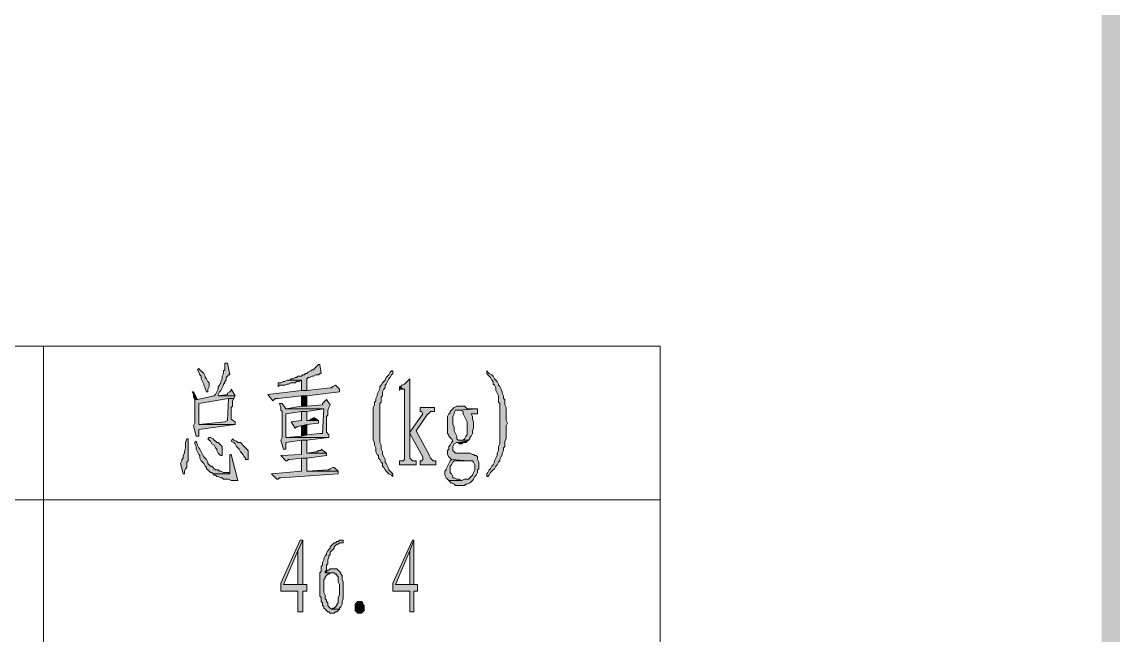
# Model space of a CAD drawing. Header units: millimetres. Extents: x 24 to 410, y 10 to 282.
# Drawn here: x 374.71 to 410.38, y 125.15 to 145.08 of the extents above; entities that cross this region are included whole.
import ezdxf

# ---------------------------------------------------------------- set-up
doc = ezdxf.new("R2010")
doc.units = ezdxf.units.MM

msp = doc.modelspace()

# ---------------------------------------------------------------- hatches: boundary and pattern name
h = msp.add_hatch(color=7)
h.dxf.hatch_style = 2
h.paths.add_polyline_path([(410.379333, 9.652), (409.786667, 281.643667), (410.379333, 282.236333)])
h = msp.add_hatch(color=7)
h.dxf.hatch_style = 2
h.paths.add_polyline_path([(409.786667, 10.244667), (410.379333, 9.652), (409.786667, 281.643667)])
h = msp.add_hatch(color=7)
h.dxf.hatch_style = 2
h.paths.add_polyline_path([(381.381, 133.985), (381.296333, 133.985), (381.296333, 133.942667), (381.296333, 133.773333), (381.254, 133.731), (381.254, 133.646333), (381.211667, 133.561667), (381.211667, 133.477), (381.169333, 133.392333), (381.169333, 133.35), (381.127, 133.265333), (381.084667, 133.223), (381.084667, 133.138333), (381.042333, 133.053667), (381, 132.969), (380.957667, 132.926667), (380.407333, 132.799667), (380.322667, 132.799667), (380.322667, 132.715), (380.322667, 132.376333), (380.322667, 132.334), (380.322667, 132.037667), (380.280333, 131.953), (380.365, 131.614333), (380.449667, 131.614333), (380.449667, 131.699), (380.449667, 131.826), (381.635, 131.995333), (380.449667, 131.995333), (380.449667, 132.037667), (380.449667, 132.672667), (381.423333, 132.842), (381.592667, 132.842), (381.635, 132.926667), (381.084667, 132.926667), (381.084667, 132.969), (381.127, 133.053667), (381.169333, 133.096), (381.211667, 133.180667), (381.254, 133.265333), (381.254, 133.307667), (381.296333, 133.35), (381.296333, 133.392333), (381.338667, 133.434667), (381.338667, 133.519333), (381.381, 133.561667), (381.423333, 133.604), (381.465667, 133.604)])
h = msp.add_hatch(color=7)
h.dxf.hatch_style = 2
h.paths.add_polyline_path([(380.449667, 133.815667), (380.407333, 133.773333), (380.449667, 133.688667), (380.492, 133.604), (380.534333, 133.561667), (380.534333, 133.477), (380.576667, 133.392333), (380.619, 133.307667), (380.619, 133.265333), (380.661333, 133.180667), (380.661333, 133.138333), (380.703667, 133.053667), (380.746, 133.053667), (380.746, 133.138333), (380.788333, 133.223), (380.788333, 133.35), (380.746, 133.392333), (380.703667, 133.477), (380.661333, 133.519333), (380.661333, 133.561667), (380.619, 133.646333), (380.576667, 133.688667), (380.492, 133.773333)])
h = msp.add_hatch(color=7)
h.dxf.hatch_style = 2
h.paths.add_polyline_path([(384.386667, 133.942667), (384.344333, 133.942667), (384.302, 133.900333), (384.259667, 133.858), (384.217333, 133.815667), (384.175, 133.773333), (384.132667, 133.773333), (384.090333, 133.731), (384.005667, 133.688667), (383.963333, 133.646333), (383.921, 133.646333), (383.878667, 133.604), (383.836333, 133.604), (383.794, 133.561667), (383.667, 133.561667), (383.624667, 133.519333), (383.582333, 133.519333), (383.497667, 133.477), (383.455333, 133.477), (383.413, 133.434667), (383.794, 133.434667), (383.794, 133.096), (383.963333, 133.096), (383.963333, 133.477), (384.005667, 133.519333), (384.048, 133.519333), (384.132667, 133.561667), (384.175, 133.561667), (384.259667, 133.604), (384.344333, 133.604), (384.386667, 133.646333), (384.429, 133.646333)])
h = msp.add_hatch(color=7)
h.dxf.hatch_style = 2
h.paths.add_polyline_path([(383.413, 133.434667), (383.328333, 133.434667), (383.243667, 133.392333), (383.201333, 133.392333), (383.116667, 133.35), (383.032, 133.35), (383.032, 133.223), (383.074333, 133.265333), (383.243667, 133.265333), (383.328333, 133.307667), (383.370667, 133.307667), (383.455333, 133.35), (383.582333, 133.35), (383.624667, 133.392333), (383.709333, 133.392333), (383.794, 133.434667)])
h = msp.add_hatch(color=7)
h.dxf.hatch_style = 2
h.paths.add_polyline_path([(386.757333, 133.731), (386.715, 133.731), (386.672667, 133.688667), (386.630333, 133.604), (386.588, 133.561667), (386.545667, 133.519333), (386.503333, 133.434667), (386.461, 133.392333), (386.418667, 133.35), (386.376333, 133.265333), (386.334, 133.223), (386.334, 133.138333), (386.291667, 133.053667), (386.249333, 132.969), (386.249333, 132.926667), (386.207, 132.842), (386.207, 132.757333), (386.164667, 132.715), (386.164667, 132.630333), (386.122333, 132.545667), (386.122333, 132.122333), (386.122333, 132.037667), (386.122333, 131.487333), (386.164667, 131.402667), (386.164667, 131.318), (386.207, 131.233333), (386.207, 131.106333), (386.249333, 131.021667), (386.291667, 130.979333), (386.291667, 130.894667), (386.334, 130.852333), (386.376333, 130.767667), (386.418667, 130.725333), (386.418667, 130.640667), (386.461, 130.598333), (386.503333, 130.513667), (386.545667, 130.471333), (386.588, 130.429), (386.630333, 130.386667), (386.715, 130.344333), (386.757333, 130.302), (386.757333, 130.386667), (386.715, 130.429), (386.672667, 130.471333), (386.630333, 130.513667), (386.630333, 130.556), (386.588, 130.640667), (386.545667, 130.725333), (386.503333, 130.767667), (386.503333, 130.852333), (386.461, 130.937), (386.418667, 131.021667), (386.418667, 131.106333), (386.376333, 131.191), (386.376333, 131.318), (386.334, 131.402667), (386.334, 132.672667), (386.376333, 132.715), (386.376333, 132.884333), (386.418667, 132.926667), (386.418667, 133.053667), (386.461, 133.138333), (386.503333, 133.180667), (386.503333, 133.265333), (386.545667, 133.307667), (386.588, 133.392333), (386.630333, 133.477), (386.672667, 133.519333), (386.715, 133.604), (386.757333, 133.646333)])
h = msp.add_hatch(color=7)
h.dxf.hatch_style = 2
h.paths.add_polyline_path([(387.307667, 133.477), (387.265333, 133.434667), (387.223, 133.392333), (387.180667, 133.35), (387.138333, 133.307667), (387.053667, 133.265333), (387.011333, 133.223), (386.969, 133.223), (387.096, 133.138333), (387.138333, 133.138333), (387.138333, 133.053667), (387.138333, 130.852333), (387.096, 130.81), (386.969, 130.81), (386.969, 130.683), (387.519333, 130.683), (387.519333, 130.81), (387.392333, 130.81), (387.35, 130.852333), (387.307667, 130.894667)])
h = msp.add_hatch(color=7)
h.dxf.hatch_style = 2
h.paths.add_polyline_path([(389.805333, 133.731), (389.805333, 133.646333), (389.847667, 133.604), (389.89, 133.561667), (389.932333, 133.519333), (389.974667, 133.434667), (390.017, 133.392333), (390.017, 133.307667), (390.059333, 133.265333), (390.101667, 133.180667), (390.101667, 133.096), (390.144, 133.011333), (390.186333, 132.926667), (390.186333, 132.715), (390.228667, 132.672667), (390.228667, 131.995333), (390.228667, 131.910667), (390.228667, 131.360333), (390.186333, 131.275667), (390.186333, 131.148667), (390.144, 131.064), (390.144, 130.979333), (390.101667, 130.894667), (390.059333, 130.81), (390.059333, 130.767667), (390.017, 130.683), (389.974667, 130.640667), (389.932333, 130.556), (389.89, 130.513667), (389.847667, 130.429), (389.805333, 130.386667), (389.805333, 130.302), (389.847667, 130.302), (389.89, 130.344333), (389.932333, 130.429), (389.974667, 130.471333), (390.017, 130.513667), (390.059333, 130.556), (390.101667, 130.640667), (390.144, 130.683), (390.186333, 130.767667), (390.228667, 130.81), (390.228667, 130.852333), (390.271, 130.937), (390.313333, 131.021667), (390.313333, 131.064), (390.355667, 131.148667), (390.355667, 131.233333), (390.398, 131.275667), (390.398, 131.445), (390.440333, 131.529667), (390.440333, 131.953), (390.482667, 132.037667), (390.440333, 132.122333), (390.440333, 132.545667), (390.398, 132.630333), (390.398, 132.799667), (390.355667, 132.842), (390.355667, 132.926667), (390.313333, 133.011333), (390.313333, 133.053667), (390.271, 133.138333), (390.228667, 133.223), (390.186333, 133.265333), (390.186333, 133.307667), (390.144, 133.392333), (390.101667, 133.434667), (390.059333, 133.477), (390.017, 133.561667), (389.974667, 133.604), (389.89, 133.646333), (389.847667, 133.688667)])
h = msp.add_hatch(color=7)
h.dxf.hatch_style = 2
h.paths.add_polyline_path([(380.280333, 133.053667), (380.238, 133.053667), (380.280333, 132.969), (380.280333, 132.884333), (380.322667, 132.799667), (380.407333, 132.799667)])
h = msp.add_hatch(color=7)
h.dxf.hatch_style = 2
h.paths.add_polyline_path([(381.508, 133.138333), (381.508, 133.096), (381.465667, 133.053667), (381.381, 133.011333), (381.381, 132.969), (381.084667, 132.926667), (381.635, 132.926667)])
h = msp.add_hatch(color=7)
h.dxf.hatch_style = 2
h.paths.add_polyline_path([(384.894667, 133.265333), (384.81, 133.223), (384.767667, 133.180667), (384.725333, 133.180667), (383.963333, 133.096), (383.794, 133.096), (382.693333, 132.969), (382.862667, 132.757333), (382.905, 132.799667), (382.947333, 132.842), (383.032, 132.842), (383.794, 132.926667), (383.963333, 132.926667), (385.021667, 133.053667), (385.021667, 133.138333)])
h = msp.add_hatch(color=7)
h.dxf.hatch_style = 2
h.paths.add_polyline_path([(386.969, 133.223), (386.969, 133.096), (386.969, 133.138333), (387.096, 133.138333)])
h = msp.add_hatch(color=7)
h.dxf.hatch_style = 2
h.paths.add_polyline_path([(381.592667, 132.842), (381.423333, 132.842), (381.381, 132.122333), (381.296333, 132.08), (380.449667, 131.995333), (381.635, 131.995333), (381.635, 132.08), (381.508, 132.164667), (381.508, 132.545667), (381.550333, 132.588), (381.550333, 132.757333)])
h = msp.add_hatch(color=7)
h.dxf.hatch_style = 2
h.paths.add_polyline_path([(384.598333, 132.799667), (384.513667, 132.715), (384.471333, 132.672667), (384.471333, 132.630333), (383.963333, 132.588), (383.794, 132.588), (383.286, 132.503333), (384.513667, 132.503333), (384.471333, 131.699), (384.386667, 131.699), (383.963333, 131.656667), (383.794, 131.614333), (383.286, 131.572), (384.683, 131.572), (384.683, 131.656667), (384.598333, 131.741333), (384.598333, 132.249333), (384.640667, 132.291667), (384.640667, 132.376333), (384.640667, 132.418667), (384.640667, 132.461), (384.683, 132.545667), (384.725333, 132.630333)])
h = msp.add_hatch(color=7)
h.dxf.hatch_style = 2
h.paths.add_polyline_path([(383.963333, 132.588), (383.963333, 132.926667), (383.794, 132.926667), (383.794, 132.588)])
h = msp.add_hatch(color=7)
h.dxf.hatch_style = 2
h.paths.add_polyline_path([(383.159, 132.672667), (383.074333, 132.672667), (383.116667, 132.545667), (383.116667, 132.461), (383.159, 132.418667), (383.159, 131.572), (383.116667, 131.487333), (383.201333, 131.191), (383.286, 131.191), (383.286, 131.233333), (383.286, 131.402667), (383.794, 131.487333), (383.963333, 131.487333), (384.683, 131.572), (383.286, 131.572), (383.286, 131.614333), (383.286, 132.334), (383.794, 132.418667), (383.963333, 132.418667), (384.513667, 132.503333), (383.286, 132.503333)])
h = msp.add_hatch(color=7)
h.dxf.hatch_style = 2
h.paths.add_polyline_path([(383.963333, 132.418667), (383.794, 132.418667), (383.794, 132.122333), (383.455333, 132.08), (383.582333, 131.868333), (383.624667, 131.910667), (383.667, 131.910667), (383.751667, 131.953), (383.794, 131.953), (383.963333, 131.995333), (384.344333, 132.037667), (384.344333, 132.122333), (383.963333, 132.122333)])
h = msp.add_hatch(color=7)
h.dxf.hatch_style = 2
h.paths.add_polyline_path([(388.112, 132.545667), (387.646333, 132.545667), (387.646333, 132.418667), (387.688667, 132.418667), (387.731, 132.334), (387.307667, 131.741333), (387.307667, 131.699), (387.731, 130.937), (387.731, 130.852333), (387.688667, 130.81), (387.646333, 130.81), (387.646333, 130.683), (388.154333, 130.683), (388.154333, 130.81), (388.069667, 130.81), (388.027333, 130.852333), (387.985, 130.894667), (387.942667, 130.979333), (387.519333, 131.783667), (387.858, 132.291667), (387.900333, 132.334), (387.942667, 132.376333), (387.985, 132.418667), (388.112, 132.418667)])
h = msp.add_hatch(color=7)
h.dxf.hatch_style = 2
h.paths.add_polyline_path([(388.958667, 132.588), (388.831667, 132.588), (388.747, 132.545667), (388.704667, 132.503333), (388.662333, 132.461), (388.62, 132.418667), (388.62, 132.376333), (388.577667, 132.334), (388.535333, 132.249333), (388.535333, 131.699), (388.577667, 131.656667), (388.577667, 131.614333), (388.62, 131.572), (388.662333, 131.529667), (388.704667, 131.445), (388.662333, 131.402667), (388.62, 131.318), (388.577667, 131.275667), (388.577667, 131.191), (388.535333, 131.148667), (388.535333, 131.021667), (388.577667, 130.937), (388.62, 130.894667), (388.662333, 130.852333), (389.212667, 130.81), (389.339667, 130.81), (389.382, 130.767667), (389.424333, 130.683), (389.424333, 130.513667), (389.382, 130.429), (389.339667, 130.344333), (389.297333, 130.302), (389.255, 130.259667), (389.212667, 130.217333), (389.085667, 130.217333), (389.001, 130.175), (388.577667, 130.175), (388.62, 130.132667), (388.62, 130.090333), (388.662333, 130.090333), (388.747, 130.048), (388.789333, 130.005667), (389.085667, 130.005667), (389.128, 130.048), (389.170333, 130.048), (389.255, 130.090333), (389.297333, 130.132667), (389.339667, 130.175), (389.382, 130.217333), (389.424333, 130.302), (389.466667, 130.344333), (389.509, 130.429), (389.509, 130.513667), (389.551333, 130.556), (389.551333, 130.767667), (389.509, 130.852333), (389.509, 130.937), (389.466667, 130.979333), (389.424333, 130.979333), (389.382, 131.021667), (389.339667, 131.021667), (389.255, 131.064), (388.789333, 131.064), (388.747, 131.106333), (388.704667, 131.148667), (388.704667, 131.275667), (388.747, 131.360333), (388.831667, 131.402667), (389.170333, 131.445), (389.212667, 131.487333), (388.874, 131.487333), (388.831667, 131.529667), (388.831667, 131.614333), (388.789333, 131.699), (388.747, 131.783667), (388.747, 131.910667), (388.704667, 131.995333), (388.704667, 132.249333), (388.747, 132.334), (388.747, 132.376333), (388.789333, 132.461), (388.874, 132.461), (389.509, 132.503333), (389.170333, 132.503333), (389.128, 132.545667), (389.085667, 132.588)])
h = msp.add_hatch(color=7)
h.dxf.hatch_style = 2
h.paths.add_polyline_path([(389.509, 132.503333), (388.874, 132.461), (388.958667, 132.461), (389.043333, 132.418667), (389.043333, 132.334), (389.085667, 132.249333), (389.128, 132.164667), (389.170333, 132.08), (389.170333, 131.656667), (389.128, 131.614333), (389.085667, 131.529667), (389.043333, 131.487333), (388.958667, 131.487333), (389.212667, 131.487333), (389.255, 131.529667), (389.255, 131.572), (389.297333, 131.614333), (389.339667, 131.699), (389.339667, 131.783667), (389.382, 131.868333), (389.382, 132.08), (389.339667, 132.164667), (389.339667, 132.249333), (389.297333, 132.334), (389.509, 132.334)])
h = msp.add_hatch(color=7)
h.dxf.hatch_style = 2
h.paths.add_polyline_path([(383.963333, 131.995333), (383.794, 131.953), (383.794, 131.614333), (383.963333, 131.656667)])
h = msp.add_hatch(color=7)
h.dxf.hatch_style = 2
h.paths.add_polyline_path([(384.217333, 132.207), (384.175, 132.207), (384.090333, 132.164667), (384.048, 132.122333), (383.963333, 132.122333), (384.344333, 132.122333)])
h = msp.add_hatch(color=7)
h.dxf.hatch_style = 2
h.paths.add_polyline_path([(380.111, 131.529667), (380.068667, 131.529667), (380.026333, 131.402667), (380.026333, 131.233333), (379.984, 131.106333), (379.984, 131.064), (379.941667, 130.979333), (379.941667, 130.894667), (379.899333, 130.852333), (379.899333, 130.81), (379.857, 130.725333), (379.941667, 130.386667), (379.984, 130.386667), (379.984, 130.471333), (380.026333, 130.556), (380.068667, 130.598333), (380.068667, 130.767667), (380.111, 130.81), (380.111, 131.106333), (380.111, 131.191)])
h = msp.add_hatch(color=7)
h.dxf.hatch_style = 2
h.paths.add_polyline_path([(380.365, 131.445), (380.322667, 131.402667), (380.322667, 131.360333), (380.365, 131.275667), (380.365, 131.191), (380.407333, 131.106333), (380.449667, 131.021667), (380.492, 130.979333), (380.492, 130.894667), (380.534333, 130.81), (380.576667, 130.767667), (380.619, 130.725333), (380.661333, 130.640667), (380.703667, 130.598333), (380.703667, 130.556), (380.746, 130.513667), (380.788333, 130.471333), (380.830667, 130.429), (380.873, 130.429), (380.915333, 130.386667), (381.465667, 130.386667), (381.423333, 130.429), (381.254, 130.429), (381.169333, 130.471333), (381.127, 130.471333), (381.084667, 130.513667), (381, 130.513667), (380.957667, 130.556), (380.915333, 130.598333), (380.873, 130.640667), (380.830667, 130.640667), (380.788333, 130.683), (380.746, 130.725333), (380.746, 130.767667), (380.703667, 130.852333), (380.661333, 130.894667), (380.619, 130.937), (380.576667, 131.021667), (380.534333, 131.106333), (380.492, 131.191), (380.449667, 131.233333), (380.407333, 131.318)])
h = msp.add_hatch(color=7)
h.dxf.hatch_style = 2
h.paths.add_polyline_path([(380.788333, 131.572), (380.746, 131.529667), (380.788333, 131.487333), (380.830667, 131.445), (380.873, 131.360333), (380.957667, 131.318), (381, 131.233333), (381.042333, 131.191), (381.042333, 131.148667), (381.084667, 131.064), (381.127, 131.021667), (381.169333, 130.979333), (381.211667, 130.979333), (381.211667, 131.064), (381.211667, 131.275667), (381.169333, 131.318), (381.084667, 131.402667), (381.042333, 131.402667), (381, 131.445), (380.957667, 131.487333), (380.915333, 131.529667), (380.830667, 131.572)])
h = msp.add_hatch(color=7)
h.dxf.hatch_style = 2
h.paths.add_polyline_path([(381.550333, 131.529667), (381.508, 131.445), (381.592667, 131.402667), (381.635, 131.360333), (381.677333, 131.275667), (381.719667, 131.233333), (381.762, 131.191), (381.804333, 131.106333), (381.846667, 131.064), (381.889, 131.021667), (381.931333, 130.937), (381.973667, 130.894667), (381.973667, 130.852333), (382.058333, 130.852333), (382.058333, 131.148667), (381.973667, 131.233333), (381.931333, 131.275667), (381.889, 131.318), (381.846667, 131.360333), (381.804333, 131.402667), (381.719667, 131.402667), (381.677333, 131.445), (381.592667, 131.487333)])
h = msp.add_hatch(color=7)
h.dxf.hatch_style = 2
h.paths.add_polyline_path([(383.963333, 131.487333), (383.794, 131.487333), (383.794, 131.021667), (383.116667, 130.979333), (383.286, 130.81), (383.328333, 130.81), (383.370667, 130.852333), (383.413, 130.852333), (383.794, 130.894667), (383.963333, 130.894667), (384.598333, 130.979333), (384.598333, 131.064), (383.963333, 131.064)])
h = msp.add_hatch(color=7)
h.dxf.hatch_style = 2
h.paths.add_polyline_path([(389.170333, 131.445), (388.831667, 131.402667), (388.874, 131.402667), (388.916333, 131.360333), (389.001, 131.360333), (389.043333, 131.402667), (389.128, 131.402667)])
h = msp.add_hatch(color=7)
h.dxf.hatch_style = 2
h.paths.add_polyline_path([(381.508, 131.021667), (381.465667, 131.021667), (381.465667, 130.386667), (380.915333, 130.386667), (380.957667, 130.344333), (381, 130.344333), (381.042333, 130.302), (381.084667, 130.302), (381.169333, 130.259667), (381.211667, 130.259667), (381.254, 130.217333), (381.423333, 130.217333), (381.508, 130.175), (381.719667, 130.175)])
h = msp.add_hatch(color=7)
h.dxf.hatch_style = 2
h.paths.add_polyline_path([(384.429, 131.191), (384.429, 131.148667), (384.344333, 131.148667), (384.302, 131.106333), (384.259667, 131.106333), (383.963333, 131.064), (384.598333, 131.064)])
h = msp.add_hatch(color=7)
h.dxf.hatch_style = 2
h.paths.add_polyline_path([(383.963333, 130.894667), (383.794, 130.894667), (383.794, 130.471333), (382.820333, 130.386667), (382.989667, 130.217333), (383.032, 130.217333), (383.074333, 130.259667), (383.116667, 130.259667), (384.979333, 130.386667), (384.979333, 130.471333), (383.963333, 130.471333)])
h = msp.add_hatch(color=7)
h.dxf.hatch_style = 2
h.paths.add_polyline_path([(384.852333, 130.598333), (384.81, 130.598333), (384.725333, 130.556), (384.683, 130.513667), (384.640667, 130.513667), (383.963333, 130.471333), (384.979333, 130.471333)])
h = msp.add_hatch(color=7)
h.dxf.hatch_style = 2
h.paths.add_polyline_path([(388.662333, 130.852333), (388.62, 130.81), (388.577667, 130.725333), (388.535333, 130.640667), (388.493, 130.556), (388.493, 130.513667), (388.450667, 130.471333), (388.450667, 130.344333), (388.493, 130.259667), (388.535333, 130.217333), (388.577667, 130.175), (389.001, 130.175), (388.916333, 130.217333), (388.831667, 130.217333), (388.747, 130.259667), (388.704667, 130.259667), (388.704667, 130.302), (388.662333, 130.386667), (388.62, 130.429), (388.62, 130.640667), (388.662333, 130.683), (388.704667, 130.767667), (388.747, 130.81), (389.212667, 130.81)])
h = msp.add_hatch(color=7)
h.dxf.hatch_style = 2
h.paths.add_polyline_path([(383.836333, 128.227667), (383.751667, 128.227667), (383.116667, 126.830667), (383.116667, 126.576667), (383.667, 126.576667), (383.667, 125.899333), (383.836333, 125.899333), (383.836333, 126.576667), (383.963333, 126.576667), (383.963333, 126.788333), (383.836333, 126.788333), (383.201333, 126.788333), (383.667, 127.889)])
h = msp.add_hatch(color=7)
h.dxf.hatch_style = 2
h.paths.add_polyline_path([(383.836333, 128.227667), (383.667, 127.889), (383.667, 126.788333), (383.201333, 126.788333), (383.836333, 126.788333)])
h = msp.add_hatch(color=7)
h.dxf.hatch_style = 2
h.paths.add_polyline_path([(385.148667, 128.227667), (385.021667, 128.227667), (384.979333, 128.185333), (384.937, 128.185333), (384.894667, 128.143), (384.852333, 128.143), (384.81, 128.100667), (384.767667, 128.058333), (384.725333, 128.016), (384.725333, 127.973667), (384.683, 127.931333), (384.640667, 127.889), (384.598333, 127.804333), (384.598333, 127.762), (384.556, 127.719667), (384.513667, 127.635), (384.513667, 127.592667), (384.471333, 127.508), (384.471333, 127.423333), (384.429, 127.381), (384.429, 127.211667), (384.386667, 127.169333), (384.386667, 127.084667), (384.386667, 126.407333), (384.429, 126.365), (384.429, 126.238), (384.471333, 126.195667), (384.471333, 126.111), (384.513667, 126.068667), (384.513667, 126.026333), (384.556, 125.984), (384.598333, 125.941667), (384.640667, 125.899333), (384.683, 125.899333), (384.725333, 125.857), (384.852333, 125.857), (384.894667, 125.899333), (384.937, 125.899333), (384.979333, 125.941667), (385.021667, 125.984), (384.767667, 125.984), (384.725333, 126.026333), (384.683, 126.068667), (384.640667, 126.111), (384.640667, 126.195667), (384.598333, 126.238), (384.598333, 126.280333), (384.556, 126.322667), (384.556, 126.449667), (384.513667, 126.534333), (384.513667, 126.957667), (384.556, 127), (384.556, 127.042333), (384.598333, 127.084667), (384.640667, 127.127), (384.683, 127.127), (384.725333, 127.169333), (384.852333, 127.169333), (384.556, 127.169333), (384.556, 127.211667), (384.598333, 127.254), (384.598333, 127.423333), (384.640667, 127.465667), (384.640667, 127.592667), (384.683, 127.677333), (384.683, 127.719667), (384.725333, 127.762), (384.725333, 127.846667), (384.767667, 127.889), (384.81, 127.931333), (384.852333, 127.973667), (384.852333, 128.016), (384.894667, 128.058333), (384.937, 128.100667), (384.979333, 128.100667), (385.021667, 128.143), (385.148667, 128.143)])
h = msp.add_hatch(color=7)
h.dxf.hatch_style = 2
h.paths.add_polyline_path([(387.434667, 128.227667), (387.392333, 128.227667), (386.757333, 126.830667), (386.757333, 126.576667), (387.307667, 126.576667), (387.307667, 125.899333), (387.434667, 125.899333), (387.434667, 126.576667), (387.561667, 126.576667), (387.561667, 126.788333), (387.434667, 126.788333), (386.842, 126.788333), (387.307667, 127.889)])
h = msp.add_hatch(color=7)
h.dxf.hatch_style = 2
h.paths.add_polyline_path([(387.434667, 128.227667), (387.307667, 127.889), (387.307667, 126.788333), (386.842, 126.788333), (387.434667, 126.788333)])
h = msp.add_hatch(color=7)
h.dxf.hatch_style = 2
h.paths.add_polyline_path([(384.852333, 127.296333), (384.725333, 127.296333), (384.683, 127.254), (384.640667, 127.254), (384.598333, 127.211667), (384.556, 127.169333), (384.852333, 127.169333), (384.894667, 127.127), (384.937, 127.127), (384.937, 127.084667), (384.979333, 127.042333), (384.979333, 126.873), (385.021667, 126.788333), (385.021667, 126.449667), (384.979333, 126.365), (384.979333, 126.238), (384.979333, 126.195667), (384.937, 126.153333), (384.937, 126.111), (384.894667, 126.068667), (384.852333, 126.026333), (384.81, 126.026333), (384.767667, 125.984), (385.021667, 125.984), (385.021667, 126.026333), (385.064, 126.068667), (385.106333, 126.153333), (385.106333, 126.238), (385.148667, 126.322667), (385.148667, 126.873), (385.106333, 126.957667), (385.106333, 127.084667), (385.064, 127.127), (385.064, 127.169333), (385.021667, 127.211667), (384.979333, 127.254), (384.937, 127.296333)])
h = msp.add_hatch(color=7)
h.dxf.hatch_style = 2
h.paths.add_polyline_path([(385.741333, 125.857), (385.614333, 125.857), (385.572, 125.899333), (385.529667, 125.941667), (385.529667, 126.153333), (385.572, 126.195667), (385.614333, 126.238), (385.741333, 126.238), (385.783667, 126.195667), (385.783667, 126.153333), (385.826, 126.111), (385.826, 125.941667), (385.783667, 125.899333)])

# ---------------------------------------------------------------- linework, layer by layer
at = {"color": 7, "lineweight": 0}
for points in [[(284.437667, 134.535333), (395.435667, 134.535333), (395.435667, 69.511333), (284.437667, 69.511333)], [(381.381, 133.985), (381.296333, 133.985), (381.296333, 133.942667), (381.296333, 133.773333), (381.254, 133.731), (381.254, 133.646333), (381.211667, 133.561667), (381.211667, 133.477), (381.169333, 133.392333), (381.169333, 133.35), (381.127, 133.265333), (381.084667, 133.223), (381.084667, 133.138333), (381.042333, 133.053667), (381, 132.969), (380.957667, 132.926667), (380.407333, 132.799667), (380.322667, 132.799667), (380.322667, 132.715), (380.322667, 132.376333), (380.322667, 132.334), (380.322667, 132.037667), (380.280333, 131.953), (380.365, 131.614333), (380.449667, 131.614333), (380.449667, 131.699), (380.449667, 131.826), (381.635, 131.995333), (380.449667, 131.995333), (380.449667, 132.037667), (380.449667, 132.672667), (381.423333, 132.842), (381.592667, 132.842), (381.635, 132.926667), (381.084667, 132.926667), (381.084667, 132.969), (381.127, 133.053667), (381.169333, 133.096), (381.211667, 133.180667), (381.254, 133.265333), (381.254, 133.307667), (381.296333, 133.35), (381.296333, 133.392333), (381.338667, 133.434667), (381.338667, 133.519333), (381.381, 133.561667), (381.423333, 133.604), (381.465667, 133.604)], [(380.449667, 133.815667), (380.407333, 133.773333), (380.449667, 133.688667), (380.492, 133.604), (380.534333, 133.561667), (380.534333, 133.477), (380.576667, 133.392333), (380.619, 133.307667), (380.619, 133.265333), (380.661333, 133.180667), (380.661333, 133.138333), (380.703667, 133.053667), (380.746, 133.053667), (380.746, 133.138333), (380.788333, 133.223), (380.788333, 133.35), (380.746, 133.392333), (380.703667, 133.477), (380.661333, 133.519333), (380.661333, 133.561667), (380.619, 133.646333), (380.576667, 133.688667), (380.492, 133.773333)], [(384.386667, 133.942667), (384.344333, 133.942667), (384.302, 133.900333), (384.259667, 133.858), (384.217333, 133.815667), (384.175, 133.773333), (384.132667, 133.773333), (384.090333, 133.731), (384.005667, 133.688667), (383.963333, 133.646333), (383.921, 133.646333), (383.878667, 133.604), (383.836333, 133.604), (383.794, 133.561667), (383.667, 133.561667), (383.624667, 133.519333), (383.582333, 133.519333), (383.497667, 133.477), (383.455333, 133.477), (383.413, 133.434667), (383.794, 133.434667), (383.794, 133.096), (383.963333, 133.096), (383.963333, 133.477), (384.005667, 133.519333), (384.048, 133.519333), (384.132667, 133.561667), (384.175, 133.561667), (384.259667, 133.604), (384.344333, 133.604), (384.386667, 133.646333), (384.429, 133.646333)], [(383.413, 133.434667), (383.328333, 133.434667), (383.243667, 133.392333), (383.201333, 133.392333), (383.116667, 133.35), (383.032, 133.35), (383.032, 133.223), (383.074333, 133.265333), (383.243667, 133.265333), (383.328333, 133.307667), (383.370667, 133.307667), (383.455333, 133.35), (383.582333, 133.35), (383.624667, 133.392333), (383.709333, 133.392333), (383.794, 133.434667)], [(386.757333, 133.731), (386.715, 133.731), (386.672667, 133.688667), (386.630333, 133.604), (386.588, 133.561667), (386.545667, 133.519333), (386.503333, 133.434667), (386.461, 133.392333), (386.418667, 133.35), (386.376333, 133.265333), (386.334, 133.223), (386.334, 133.138333), (386.291667, 133.053667), (386.249333, 132.969), (386.249333, 132.926667), (386.207, 132.842), (386.207, 132.757333), (386.164667, 132.715), (386.164667, 132.630333), (386.122333, 132.545667), (386.122333, 132.122333), (386.122333, 132.037667), (386.122333, 131.487333), (386.164667, 131.402667), (386.164667, 131.318), (386.207, 131.233333), (386.207, 131.106333), (386.249333, 131.021667), (386.291667, 130.979333), (386.291667, 130.894667), (386.334, 130.852333), (386.376333, 130.767667), (386.418667, 130.725333), (386.418667, 130.640667), (386.461, 130.598333), (386.503333, 130.513667), (386.545667, 130.471333), (386.588, 130.429), (386.630333, 130.386667), (386.715, 130.344333), (386.757333, 130.302), (386.757333, 130.386667), (386.715, 130.429), (386.672667, 130.471333), (386.630333, 130.513667), (386.630333, 130.556), (386.588, 130.640667), (386.545667, 130.725333), (386.503333, 130.767667), (386.503333, 130.852333), (386.461, 130.937), (386.418667, 131.021667), (386.418667, 131.106333), (386.376333, 131.191), (386.376333, 131.318), (386.334, 131.402667), (386.334, 132.672667), (386.376333, 132.715), (386.376333, 132.884333), (386.418667, 132.926667), (386.418667, 133.053667), (386.461, 133.138333), (386.503333, 133.180667), (386.503333, 133.265333), (386.545667, 133.307667), (386.588, 133.392333), (386.630333, 133.477), (386.672667, 133.519333), (386.715, 133.604), (386.757333, 133.646333)], [(387.307667, 133.477), (387.265333, 133.434667), (387.223, 133.392333), (387.180667, 133.35), (387.138333, 133.307667), (387.053667, 133.265333), (387.011333, 133.223), (386.969, 133.223), (387.096, 133.138333), (387.138333, 133.138333), (387.138333, 133.053667), (387.138333, 130.852333), (387.096, 130.81), (386.969, 130.81), (386.969, 130.683), (387.519333, 130.683), (387.519333, 130.81), (387.392333, 130.81), (387.35, 130.852333), (387.307667, 130.894667)], [(389.805333, 133.731), (389.805333, 133.646333), (389.847667, 133.604), (389.89, 133.561667), (389.932333, 133.519333), (389.974667, 133.434667), (390.017, 133.392333), (390.017, 133.307667), (390.059333, 133.265333), (390.101667, 133.180667), (390.101667, 133.096), (390.144, 133.011333), (390.186333, 132.926667), (390.186333, 132.715), (390.228667, 132.672667), (390.228667, 131.995333), (390.228667, 131.910667), (390.228667, 131.360333), (390.186333, 131.275667), (390.186333, 131.148667), (390.144, 131.064), (390.144, 130.979333), (390.101667, 130.894667), (390.059333, 130.81), (390.059333, 130.767667), (390.017, 130.683), (389.974667, 130.640667), (389.932333, 130.556), (389.89, 130.513667), (389.847667, 130.429), (389.805333, 130.386667), (389.805333, 130.302), (389.847667, 130.302), (389.89, 130.344333), (389.932333, 130.429), (389.974667, 130.471333), (390.017, 130.513667), (390.059333, 130.556), (390.101667, 130.640667), (390.144, 130.683), (390.186333, 130.767667), (390.228667, 130.81), (390.228667, 130.852333), (390.271, 130.937), (390.313333, 131.021667), (390.313333, 131.064), (390.355667, 131.148667), (390.355667, 131.233333), (390.398, 131.275667), (390.398, 131.445), (390.440333, 131.529667), (390.440333, 131.953), (390.482667, 132.037667), (390.440333, 132.122333), (390.440333, 132.545667), (390.398, 132.630333), (390.398, 132.799667), (390.355667, 132.842), (390.355667, 132.926667), (390.313333, 133.011333), (390.313333, 133.053667), (390.271, 133.138333), (390.228667, 133.223), (390.186333, 133.265333), (390.186333, 133.307667), (390.144, 133.392333), (390.101667, 133.434667), (390.059333, 133.477), (390.017, 133.561667), (389.974667, 133.604), (389.89, 133.646333), (389.847667, 133.688667)], [(380.280333, 133.053667), (380.238, 133.053667), (380.280333, 132.969), (380.280333, 132.884333), (380.322667, 132.799667), (380.407333, 132.799667)], [(381.508, 133.138333), (381.508, 133.096), (381.465667, 133.053667), (381.381, 133.011333), (381.381, 132.969), (381.084667, 132.926667), (381.635, 132.926667)], [(384.894667, 133.265333), (384.81, 133.223), (384.767667, 133.180667), (384.725333, 133.180667), (383.963333, 133.096), (383.794, 133.096), (382.693333, 132.969), (382.862667, 132.757333), (382.905, 132.799667), (382.947333, 132.842), (383.032, 132.842), (383.794, 132.926667), (383.963333, 132.926667), (385.021667, 133.053667), (385.021667, 133.138333)], [(386.969, 133.223), (386.969, 133.096), (386.969, 133.138333), (387.096, 133.138333)], [(381.592667, 132.842), (381.423333, 132.842), (381.381, 132.122333), (381.296333, 132.08), (380.449667, 131.995333), (381.635, 131.995333), (381.635, 132.08), (381.508, 132.164667), (381.508, 132.545667), (381.550333, 132.588), (381.550333, 132.757333)], [(384.598333, 132.799667), (384.513667, 132.715), (384.471333, 132.672667), (384.471333, 132.630333), (383.963333, 132.588), (383.794, 132.588), (383.286, 132.503333), (384.513667, 132.503333), (384.471333, 131.699), (384.386667, 131.699), (383.963333, 131.656667), (383.794, 131.614333), (383.286, 131.572), (384.683, 131.572), (384.683, 131.656667), (384.598333, 131.741333), (384.598333, 132.249333), (384.640667, 132.291667), (384.640667, 132.376333), (384.640667, 132.418667), (384.640667, 132.461), (384.683, 132.545667), (384.725333, 132.630333)], [(383.963333, 132.588), (383.963333, 132.926667), (383.794, 132.926667), (383.794, 132.588)], [(383.159, 132.672667), (383.074333, 132.672667), (383.116667, 132.545667), (383.116667, 132.461), (383.159, 132.418667), (383.159, 131.572), (383.116667, 131.487333), (383.201333, 131.191), (383.286, 131.191), (383.286, 131.233333), (383.286, 131.402667), (383.794, 131.487333), (383.963333, 131.487333), (384.683, 131.572), (383.286, 131.572), (383.286, 131.614333), (383.286, 132.334), (383.794, 132.418667), (383.963333, 132.418667), (384.513667, 132.503333), (383.286, 132.503333)], [(383.963333, 132.418667), (383.794, 132.418667), (383.794, 132.122333), (383.455333, 132.08), (383.582333, 131.868333), (383.624667, 131.910667), (383.667, 131.910667), (383.751667, 131.953), (383.794, 131.953), (383.963333, 131.995333), (384.344333, 132.037667), (384.344333, 132.122333), (383.963333, 132.122333)], [(388.112, 132.545667), (387.646333, 132.545667), (387.646333, 132.418667), (387.688667, 132.418667), (387.731, 132.334), (387.307667, 131.741333), (387.307667, 131.699), (387.731, 130.937), (387.731, 130.852333), (387.688667, 130.81), (387.646333, 130.81), (387.646333, 130.683), (388.154333, 130.683), (388.154333, 130.81), (388.069667, 130.81), (388.027333, 130.852333), (387.985, 130.894667), (387.942667, 130.979333), (387.519333, 131.783667), (387.858, 132.291667), (387.900333, 132.334), (387.942667, 132.376333), (387.985, 132.418667), (388.112, 132.418667)], [(388.958667, 132.588), (388.831667, 132.588), (388.747, 132.545667), (388.704667, 132.503333), (388.662333, 132.461), (388.62, 132.418667), (388.62, 132.376333), (388.577667, 132.334), (388.535333, 132.249333), (388.535333, 131.699), (388.577667, 131.656667), (388.577667, 131.614333), (388.62, 131.572), (388.662333, 131.529667), (388.704667, 131.445), (388.662333, 131.402667), (388.62, 131.318), (388.577667, 131.275667), (388.577667, 131.191), (388.535333, 131.148667), (388.535333, 131.021667), (388.577667, 130.937), (388.62, 130.894667), (388.662333, 130.852333), (389.212667, 130.81), (389.339667, 130.81), (389.382, 130.767667), (389.424333, 130.683), (389.424333, 130.513667), (389.382, 130.429), (389.339667, 130.344333), (389.297333, 130.302), (389.255, 130.259667), (389.212667, 130.217333), (389.085667, 130.217333), (389.001, 130.175), (388.577667, 130.175), (388.62, 130.132667), (388.62, 130.090333), (388.662333, 130.090333), (388.747, 130.048), (388.789333, 130.005667), (389.085667, 130.005667), (389.128, 130.048), (389.170333, 130.048), (389.255, 130.090333), (389.297333, 130.132667), (389.339667, 130.175), (389.382, 130.217333), (389.424333, 130.302), (389.466667, 130.344333), (389.509, 130.429), (389.509, 130.513667), (389.551333, 130.556), (389.551333, 130.767667), (389.509, 130.852333), (389.509, 130.937), (389.466667, 130.979333), (389.424333, 130.979333), (389.382, 131.021667), (389.339667, 131.021667), (389.255, 131.064), (388.789333, 131.064), (388.747, 131.106333), (388.704667, 131.148667), (388.704667, 131.275667), (388.747, 131.360333), (388.831667, 131.402667), (389.170333, 131.445), (389.212667, 131.487333), (388.874, 131.487333), (388.831667, 131.529667), (388.831667, 131.614333), (388.789333, 131.699), (388.747, 131.783667), (388.747, 131.910667), (388.704667, 131.995333), (388.704667, 132.249333), (388.747, 132.334), (388.747, 132.376333), (388.789333, 132.461), (388.874, 132.461), (389.509, 132.503333), (389.170333, 132.503333), (389.128, 132.545667), (389.085667, 132.588)], [(389.509, 132.503333), (388.874, 132.461), (388.958667, 132.461), (389.043333, 132.418667), (389.043333, 132.334), (389.085667, 132.249333), (389.128, 132.164667), (389.170333, 132.08), (389.170333, 131.656667), (389.128, 131.614333), (389.085667, 131.529667), (389.043333, 131.487333), (388.958667, 131.487333), (389.212667, 131.487333), (389.255, 131.529667), (389.255, 131.572), (389.297333, 131.614333), (389.339667, 131.699), (389.339667, 131.783667), (389.382, 131.868333), (389.382, 132.08), (389.339667, 132.164667), (389.339667, 132.249333), (389.297333, 132.334), (389.509, 132.334)], [(383.963333, 131.995333), (383.794, 131.953), (383.794, 131.614333), (383.963333, 131.656667)], [(384.217333, 132.207), (384.175, 132.207), (384.090333, 132.164667), (384.048, 132.122333), (383.963333, 132.122333), (384.344333, 132.122333)], [(380.111, 131.529667), (380.068667, 131.529667), (380.026333, 131.402667), (380.026333, 131.233333), (379.984, 131.106333), (379.984, 131.064), (379.941667, 130.979333), (379.941667, 130.894667), (379.899333, 130.852333), (379.899333, 130.81), (379.857, 130.725333), (379.941667, 130.386667), (379.984, 130.386667), (379.984, 130.471333), (380.026333, 130.556), (380.068667, 130.598333), (380.068667, 130.767667), (380.111, 130.81), (380.111, 131.106333), (380.111, 131.191)], [(380.365, 131.445), (380.322667, 131.402667), (380.322667, 131.360333), (380.365, 131.275667), (380.365, 131.191), (380.407333, 131.106333), (380.449667, 131.021667), (380.492, 130.979333), (380.492, 130.894667), (380.534333, 130.81), (380.576667, 130.767667), (380.619, 130.725333), (380.661333, 130.640667), (380.703667, 130.598333), (380.703667, 130.556), (380.746, 130.513667), (380.788333, 130.471333), (380.830667, 130.429), (380.873, 130.429), (380.915333, 130.386667), (381.465667, 130.386667), (381.423333, 130.429), (381.254, 130.429), (381.169333, 130.471333), (381.127, 130.471333), (381.084667, 130.513667), (381, 130.513667), (380.957667, 130.556), (380.915333, 130.598333), (380.873, 130.640667), (380.830667, 130.640667), (380.788333, 130.683), (380.746, 130.725333), (380.746, 130.767667), (380.703667, 130.852333), (380.661333, 130.894667), (380.619, 130.937), (380.576667, 131.021667), (380.534333, 131.106333), (380.492, 131.191), (380.449667, 131.233333), (380.407333, 131.318)], [(380.788333, 131.572), (380.746, 131.529667), (380.788333, 131.487333), (380.830667, 131.445), (380.873, 131.360333), (380.957667, 131.318), (381, 131.233333), (381.042333, 131.191), (381.042333, 131.148667), (381.084667, 131.064), (381.127, 131.021667), (381.169333, 130.979333), (381.211667, 130.979333), (381.211667, 131.064), (381.211667, 131.275667), (381.169333, 131.318), (381.084667, 131.402667), (381.042333, 131.402667), (381, 131.445), (380.957667, 131.487333), (380.915333, 131.529667), (380.830667, 131.572)], [(381.550333, 131.529667), (381.508, 131.445), (381.592667, 131.402667), (381.635, 131.360333), (381.677333, 131.275667), (381.719667, 131.233333), (381.762, 131.191), (381.804333, 131.106333), (381.846667, 131.064), (381.889, 131.021667), (381.931333, 130.937), (381.973667, 130.894667), (381.973667, 130.852333), (382.058333, 130.852333), (382.058333, 131.148667), (381.973667, 131.233333), (381.931333, 131.275667), (381.889, 131.318), (381.846667, 131.360333), (381.804333, 131.402667), (381.719667, 131.402667), (381.677333, 131.445), (381.592667, 131.487333)], [(383.963333, 131.487333), (383.794, 131.487333), (383.794, 131.021667), (383.116667, 130.979333), (383.286, 130.81), (383.328333, 130.81), (383.370667, 130.852333), (383.413, 130.852333), (383.794, 130.894667), (383.963333, 130.894667), (384.598333, 130.979333), (384.598333, 131.064), (383.963333, 131.064)], [(389.170333, 131.445), (388.831667, 131.402667), (388.874, 131.402667), (388.916333, 131.360333), (389.001, 131.360333), (389.043333, 131.402667), (389.128, 131.402667)], [(381.508, 131.021667), (381.465667, 131.021667), (381.465667, 130.386667), (380.915333, 130.386667), (380.957667, 130.344333), (381, 130.344333), (381.042333, 130.302), (381.084667, 130.302), (381.169333, 130.259667), (381.211667, 130.259667), (381.254, 130.217333), (381.423333, 130.217333), (381.508, 130.175), (381.719667, 130.175)], [(384.429, 131.191), (384.429, 131.148667), (384.344333, 131.148667), (384.302, 131.106333), (384.259667, 131.106333), (383.963333, 131.064), (384.598333, 131.064)], [(383.963333, 130.894667), (383.794, 130.894667), (383.794, 130.471333), (382.820333, 130.386667), (382.989667, 130.217333), (383.032, 130.217333), (383.074333, 130.259667), (383.116667, 130.259667), (384.979333, 130.386667), (384.979333, 130.471333), (383.963333, 130.471333)], [(384.852333, 130.598333), (384.81, 130.598333), (384.725333, 130.556), (384.683, 130.513667), (384.640667, 130.513667), (383.963333, 130.471333), (384.979333, 130.471333)], [(388.662333, 130.852333), (388.62, 130.81), (388.577667, 130.725333), (388.535333, 130.640667), (388.493, 130.556), (388.493, 130.513667), (388.450667, 130.471333), (388.450667, 130.344333), (388.493, 130.259667), (388.535333, 130.217333), (388.577667, 130.175), (389.001, 130.175), (388.916333, 130.217333), (388.831667, 130.217333), (388.747, 130.259667), (388.704667, 130.259667), (388.704667, 130.302), (388.662333, 130.386667), (388.62, 130.429), (388.62, 130.640667), (388.662333, 130.683), (388.704667, 130.767667), (388.747, 130.81), (389.212667, 130.81)], [(383.836333, 128.227667), (383.751667, 128.227667), (383.116667, 126.830667), (383.116667, 126.576667), (383.667, 126.576667), (383.667, 125.899333), (383.836333, 125.899333), (383.836333, 126.576667), (383.963333, 126.576667), (383.963333, 126.788333), (383.836333, 126.788333), (383.201333, 126.788333), (383.667, 127.889)], [(383.836333, 128.227667), (383.667, 127.889), (383.667, 126.788333), (383.201333, 126.788333), (383.836333, 126.788333)], [(385.148667, 128.227667), (385.021667, 128.227667), (384.979333, 128.185333), (384.937, 128.185333), (384.894667, 128.143), (384.852333, 128.143), (384.81, 128.100667), (384.767667, 128.058333), (384.725333, 128.016), (384.725333, 127.973667), (384.683, 127.931333), (384.640667, 127.889), (384.598333, 127.804333), (384.598333, 127.762), (384.556, 127.719667), (384.513667, 127.635), (384.513667, 127.592667), (384.471333, 127.508), (384.471333, 127.423333), (384.429, 127.381), (384.429, 127.211667), (384.386667, 127.169333), (384.386667, 127.084667), (384.386667, 126.407333), (384.429, 126.365), (384.429, 126.238), (384.471333, 126.195667), (384.471333, 126.111), (384.513667, 126.068667), (384.513667, 126.026333), (384.556, 125.984), (384.598333, 125.941667), (384.640667, 125.899333), (384.683, 125.899333), (384.725333, 125.857), (384.852333, 125.857), (384.894667, 125.899333), (384.937, 125.899333), (384.979333, 125.941667), (385.021667, 125.984), (384.767667, 125.984), (384.725333, 126.026333), (384.683, 126.068667), (384.640667, 126.111), (384.640667, 126.195667), (384.598333, 126.238), (384.598333, 126.280333), (384.556, 126.322667), (384.556, 126.449667), (384.513667, 126.534333), (384.513667, 126.957667), (384.556, 127), (384.556, 127.042333), (384.598333, 127.084667), (384.640667, 127.127), (384.683, 127.127), (384.725333, 127.169333), (384.852333, 127.169333), (384.556, 127.169333), (384.556, 127.211667), (384.598333, 127.254), (384.598333, 127.423333), (384.640667, 127.465667), (384.640667, 127.592667), (384.683, 127.677333), (384.683, 127.719667), (384.725333, 127.762), (384.725333, 127.846667), (384.767667, 127.889), (384.81, 127.931333), (384.852333, 127.973667), (384.852333, 128.016), (384.894667, 128.058333), (384.937, 128.100667), (384.979333, 128.100667), (385.021667, 128.143), (385.148667, 128.143)], [(387.434667, 128.227667), (387.392333, 128.227667), (386.757333, 126.830667), (386.757333, 126.576667), (387.307667, 126.576667), (387.307667, 125.899333), (387.434667, 125.899333), (387.434667, 126.576667), (387.561667, 126.576667), (387.561667, 126.788333), (387.434667, 126.788333), (386.842, 126.788333), (387.307667, 127.889)], [(387.434667, 128.227667), (387.307667, 127.889), (387.307667, 126.788333), (386.842, 126.788333), (387.434667, 126.788333)], [(384.852333, 127.296333), (384.725333, 127.296333), (384.683, 127.254), (384.640667, 127.254), (384.598333, 127.211667), (384.556, 127.169333), (384.852333, 127.169333), (384.894667, 127.127), (384.937, 127.127), (384.937, 127.084667), (384.979333, 127.042333), (384.979333, 126.873), (385.021667, 126.788333), (385.021667, 126.449667), (384.979333, 126.365), (384.979333, 126.238), (384.979333, 126.195667), (384.937, 126.153333), (384.937, 126.111), (384.894667, 126.068667), (384.852333, 126.026333), (384.81, 126.026333), (384.767667, 125.984), (385.021667, 125.984), (385.021667, 126.026333), (385.064, 126.068667), (385.106333, 126.153333), (385.106333, 126.238), (385.148667, 126.322667), (385.148667, 126.873), (385.106333, 126.957667), (385.106333, 127.084667), (385.064, 127.127), (385.064, 127.169333), (385.021667, 127.211667), (384.979333, 127.254), (384.937, 127.296333)], [(385.741333, 125.857), (385.614333, 125.857), (385.572, 125.899333), (385.529667, 125.941667), (385.529667, 126.153333), (385.572, 126.195667), (385.614333, 126.238), (385.741333, 126.238), (385.783667, 126.195667), (385.783667, 126.153333), (385.826, 126.111), (385.826, 125.941667), (385.783667, 125.899333)]]:
    msp.add_lwpolyline(points, close=True, dxfattribs=at)
for points in [[(375.412, 134.535333), (375.412, 74.506667)], [(284.437667, 129.54), (395.435667, 129.54)]]:
    msp.add_lwpolyline(points, dxfattribs=at)

doc.saveas('drawing.dxf')
